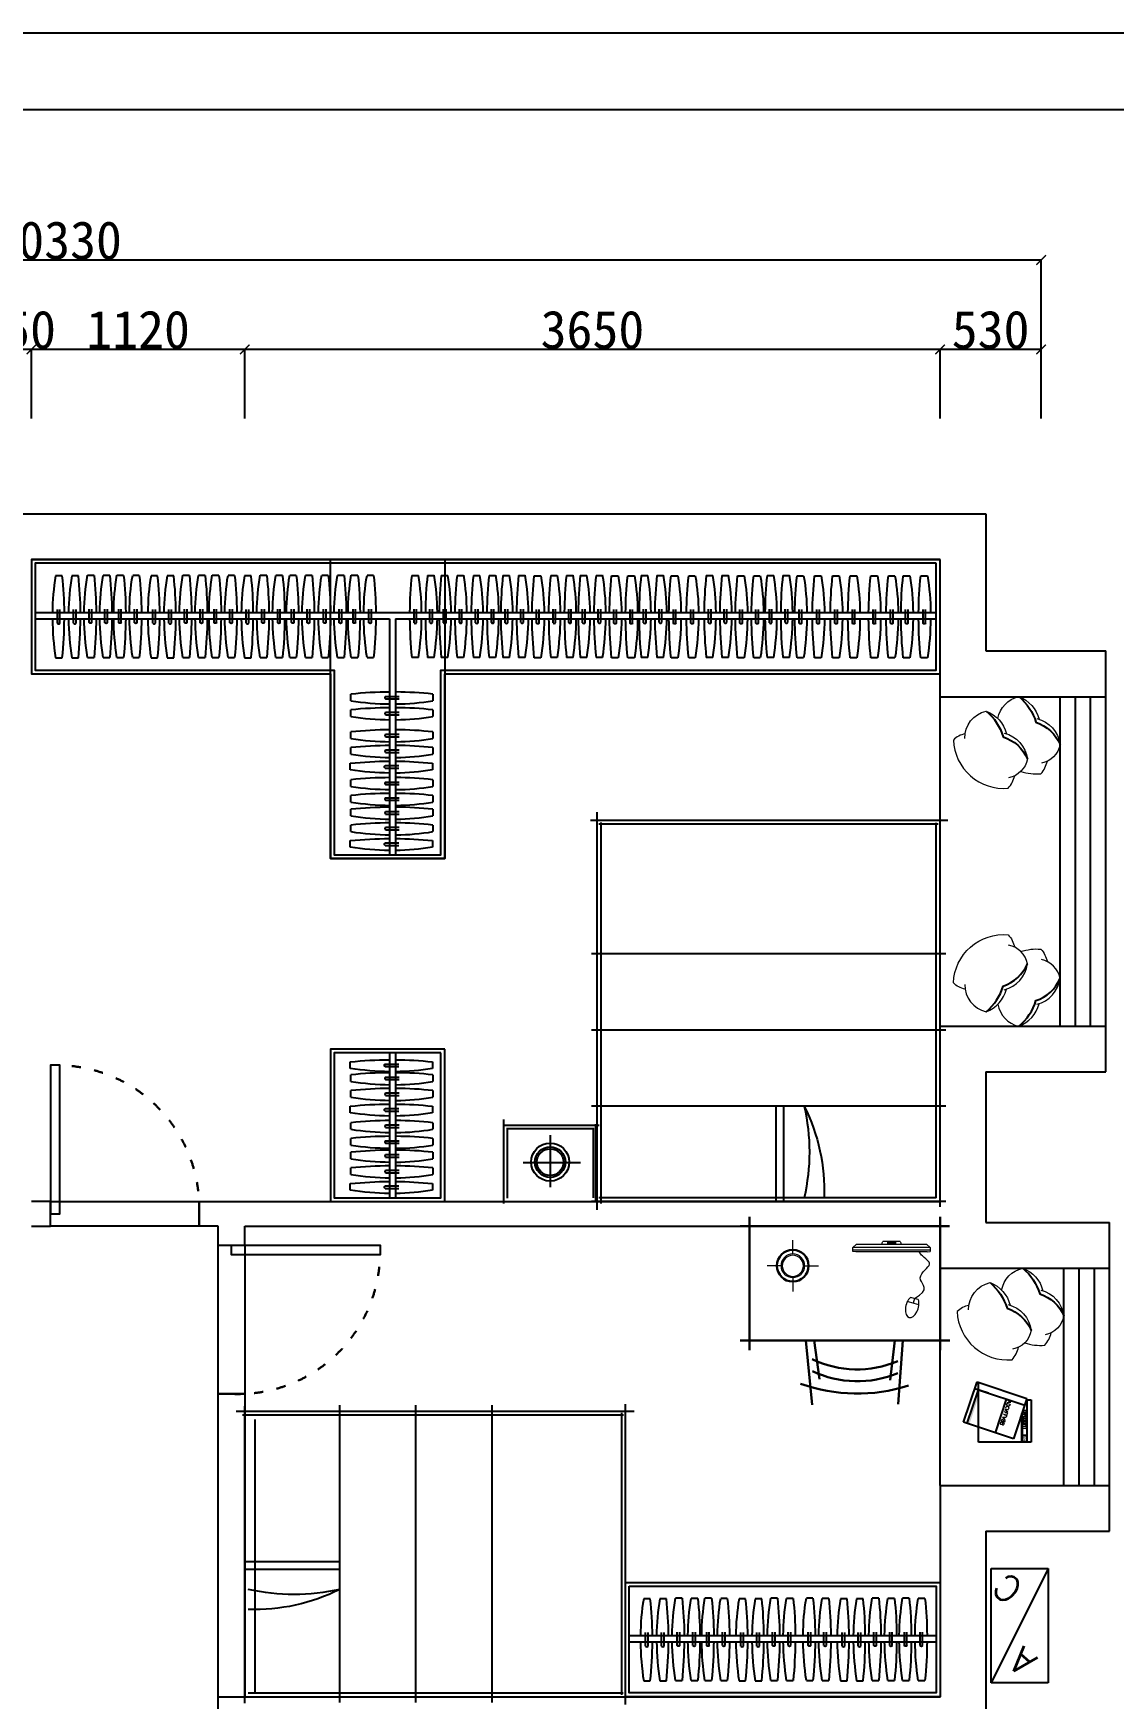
# Model space of a CAD drawing. Header units: millimetres. Extents: x -113526 to 211532, y -79714 to 28306.
# Drawn here: x 179729 to 185401, y -44324 to -35582 of the extents above; entities that cross this region are included whole.
import ezdxf

# ---------------------------------------------------------------- set-up
doc = ezdxf.new("R2010")
doc.units = ezdxf.units.MM
doc.header["$PDMODE"] = 35
doc.linetypes.add('ACAD_ISO03W100', pattern=[30, 12, -18])
doc.linetypes.add('CONTINOUS', pattern=[0])
for name, color, linetype in [('$Longfin_AP_HATCH', 1, 'Continuous'), ('10线框', 8, 'Continuous'), ('F', 8, 'Continuous')]:
    doc.layers.add(name, color=color, linetype=linetype)
for name, color, linetype, lineweight in [('0.15', 3, 'Continuous', 15), ('8', 8, 'Continuous', 5), ('WALL', 160, 'Continuous', 30), ('地面', 155, 'Continuous', 5), ('墙线', 7, 'CONTINOUS', 30), ('家具线', 135, 'Continuous', 18)]:
    doc.layers.add(name, color=color, linetype=linetype, lineweight=lineweight)
doc.styles.get("Standard").update_dxf_attribs({"font": 'txt', "bigfont": 'gbcbig.shx'})
doc.styles.add('标准', font='simhei.ttf')
doc.dimstyles.new('50', dxfattribs={"dimtxt": 120, "dimasz": 50, "dimexe": 1, "dimexo": 1, "dimgap": 1, "dimtad": 1, "dimdec": 0, "dimtxsty": '标准', "dimblk": 'ARCHTICK', "dimcen": 0, "dimdle": 1, "dimclrd": 157, "dimclre": 157, "dimclrt": 40, "dimadec": 0, "dimazin": 0, "dimtfac": 1, "dimtdec": 0, "dimtix": 1, "dimtmove": 2, "dimatfit": 3, "dimldrblk": 'DOT', "dimfxl": 100, "dimarcsym": 0})
doc.dimstyles.new('A3 HBA_80', dxfattribs={"dimscale": 80, "dimtxt": 2, "dimasz": 0.03, "dimexe": 2, "dimexo": 2.5, "dimgap": 0.6, "dimtad": 1, "dimdec": 0, "dimzin": 0, "dimdsep": 46, "dimtxsty": '标准', "dimblk": 'HBA_DIMENSION_TICK', "dimcen": 0, "dimclrd": 1, "dimclre": 1, "dimclrt": 2, "dimadec": 0, "dimazin": 0, "dimtfac": 1, "dimtdec": 0, "dimtix": 1, "dimtmove": 2, "dimatfit": 3, "dimldrblk": 'DOT', "dimfxl": 1, "dimtvp": 1, "dimtolj": 1, "dimtzin": 0, "dimarcsym": 0})

# ---------------------------------------------------------------- blocks, each defined once
blk = doc.blocks.new('图框')
at = {"layer": '10线框', "color": 4}
blk.add_lwpolyline([(320670.1, -86662.1), (301520.2, -86662.1), (301520.2, -100261.8), (320670.1, -100261.8)], close=True, dxfattribs=at)
blk = doc.blocks.new('_ArchTick')
at = {"color": 0, "linetype": 'ByBlock', "const_width": 0.15}
blk.add_lwpolyline([(-0.5, -0.5), (0.5, 0.5)], dxfattribs=at)
blk = doc.blocks.new('*D599')
at = {"color": 157, "lineweight": -2, "ltscale": 200, "transparency": 16777216}
for p, q in [((179569.5, -37240.8), (179519.5, -37240.8)), ((179569.5, -37603.2), (179569.5, -37239.8)), ((179569.5, -37240.8), (179719.5, -37240.8)), ((179719.5, -37603.2), (179719.5, -37239.8)), ((179719.5, -37240.8), (179769.5, -37240.8))]:
    blk.add_line(p, q, dxfattribs=at)
at = {"layer": 'Defpoints', "color": 0, "ltscale": 200, "transparency": 16777216}
for p in [(179719.5, -37240.8), (179569.5, -37604.2), (179719.5, -37604.2)]:
    blk.add_point(p, dxfattribs=at)
at = {"color": 157, "lineweight": -2, "ltscale": 200, "transparency": 16777216, "xscale": 50, "yscale": 50, "zscale": 50}
blk.add_blockref('_ArchTick', (179569.5, -37240.8), dxfattribs=at)
at = {"color": 157, "lineweight": -2, "ltscale": 200, "transparency": 16777216, "xscale": 50, "yscale": 50, "zscale": 50, "rotation": 180}
blk.add_blockref('_ArchTick', (179719.5, -37240.8), dxfattribs=at)
at = {"color": 2, "ltscale": 200, "transparency": 16777216, "insert": (179644.5, -37138.7), "char_height": 200, "attachment_point": 5, "style": '标准'}
blk.add_mtext('150', dxfattribs=at)
blk = doc.blocks.new('_Dot')
at = {"color": 0, "linetype": 'ByBlock', "lineweight": -2}
blk.add_line((-0.5, 0), (-1, 0), dxfattribs=at)
at = {"color": 0, "linetype": 'ByBlock', "const_width": 0.5}
blk.add_lwpolyline([(-0.25, 0, 1), (0.25, 0, 1)], format="xyb", close=True, dxfattribs=at)
blk = doc.blocks.new('DOT')
at = {"color": 0, "linetype": 'ByBlock'}
blk.add_line((-0.35, 0), (-1, 0), dxfattribs=at)
at = {"color": 0, "linetype": 'ByBlock', "const_width": 0.35}
blk.add_lwpolyline([(-0.175, 0, 1), (0.175, 0, 1)], format="xyb", close=True, dxfattribs=at)
blk = doc.blocks.new('*D600')
at = {"color": 157, "lineweight": -2, "ltscale": 200, "transparency": 16777216}
for p, q in [((179718.5, -37240.8), (180840.5, -37240.8)), ((179719.5, -37603.2), (179719.5, -37239.8)), ((180839.5, -37603.2), (180839.5, -37239.8))]:
    blk.add_line(p, q, dxfattribs=at)
at = {"layer": 'Defpoints', "color": 0, "ltscale": 200, "transparency": 16777216}
for p in [(180839.5, -37240.8), (179719.5, -37604.2), (180839.5, -37604.2)]:
    blk.add_point(p, dxfattribs=at)
at = {"color": 157, "lineweight": -2, "ltscale": 200, "transparency": 16777216, "xscale": 50, "yscale": 50, "zscale": 50, "rotation": 180}
blk.add_blockref('_ArchTick', (179719.5, -37240.8), dxfattribs=at)
at = {"color": 157, "lineweight": -2, "ltscale": 200, "transparency": 16777216, "xscale": 50, "yscale": 50, "zscale": 50}
blk.add_blockref('_ArchTick', (180839.5, -37240.8), dxfattribs=at)
at = {"color": 2, "ltscale": 200, "transparency": 16777216, "insert": (180279.5, -37138.7), "char_height": 200, "attachment_point": 5, "style": '标准'}
blk.add_mtext('1120', dxfattribs=at)
blk = doc.blocks.new('*D601')
at = {"color": 157, "lineweight": -2, "ltscale": 200, "transparency": 16777216}
for p, q in [((180838.5, -37240.8), (184490.5, -37240.8)), ((180839.5, -37603.2), (180839.5, -37239.8)), ((184489.5, -37603.2), (184489.5, -37239.8))]:
    blk.add_line(p, q, dxfattribs=at)
at = {"layer": 'Defpoints', "color": 0, "ltscale": 200, "transparency": 16777216}
for p in [(184489.5, -37240.8), (180839.5, -37604.2), (184489.5, -37604.2)]:
    blk.add_point(p, dxfattribs=at)
at = {"color": 157, "lineweight": -2, "ltscale": 200, "transparency": 16777216, "xscale": 50, "yscale": 50, "zscale": 50, "rotation": 180}
blk.add_blockref('_ArchTick', (180839.5, -37240.8), dxfattribs=at)
at = {"color": 157, "lineweight": -2, "ltscale": 200, "transparency": 16777216, "xscale": 50, "yscale": 50, "zscale": 50}
blk.add_blockref('_ArchTick', (184489.5, -37240.8), dxfattribs=at)
at = {"color": 2, "ltscale": 200, "transparency": 16777216, "insert": (182664.5, -37138.7), "char_height": 200, "attachment_point": 5, "style": '标准'}
blk.add_mtext('3650', dxfattribs=at)
blk = doc.blocks.new('*D602')
at = {"color": 157, "lineweight": -2, "ltscale": 200, "transparency": 16777216}
for p, q in [((184488.5, -37240.8), (185020.5, -37240.8)), ((184489.5, -37603.2), (184489.5, -37239.8)), ((185019.5, -37603.2), (185019.5, -37239.8))]:
    blk.add_line(p, q, dxfattribs=at)
at = {"layer": 'Defpoints', "color": 0, "ltscale": 200, "transparency": 16777216}
for p in [(185019.5, -37240.8), (184489.5, -37604.2), (185019.5, -37604.2)]:
    blk.add_point(p, dxfattribs=at)
at = {"color": 157, "lineweight": -2, "ltscale": 200, "transparency": 16777216, "xscale": 50, "yscale": 50, "zscale": 50, "rotation": 180}
blk.add_blockref('_ArchTick', (184489.5, -37240.8), dxfattribs=at)
at = {"color": 157, "lineweight": -2, "ltscale": 200, "transparency": 16777216, "xscale": 50, "yscale": 50, "zscale": 50}
blk.add_blockref('_ArchTick', (185019.5, -37240.8), dxfattribs=at)
at = {"color": 2, "ltscale": 200, "transparency": 16777216, "insert": (184754.5, -37138.7), "char_height": 200, "attachment_point": 5, "style": '标准'}
blk.add_mtext('530', dxfattribs=at)
blk = doc.blocks.new('*D603')
at = {"color": 157, "lineweight": -2, "ltscale": 200, "transparency": 16777216}
for p, q in [((174688.5, -36771.6), (185020.5, -36771.6)), ((174689.5, -37603.2), (174689.5, -36770.6)), ((185019.5, -37603.2), (185019.5, -36770.6))]:
    blk.add_line(p, q, dxfattribs=at)
at = {"layer": 'Defpoints', "color": 0, "ltscale": 200, "transparency": 16777216}
for p in [(185019.5, -36771.6), (174689.5, -37604.2), (185019.5, -37604.2)]:
    blk.add_point(p, dxfattribs=at)
at = {"color": 157, "lineweight": -2, "ltscale": 200, "transparency": 16777216, "xscale": 50, "yscale": 50, "zscale": 50, "rotation": 180}
blk.add_blockref('_ArchTick', (174689.5, -36771.6), dxfattribs=at)
at = {"color": 157, "lineweight": -2, "ltscale": 200, "transparency": 16777216, "xscale": 50, "yscale": 50, "zscale": 50}
blk.add_blockref('_ArchTick', (185019.5, -36771.6), dxfattribs=at)
at = {"color": 2, "ltscale": 200, "transparency": 16777216, "insert": (179854.5, -36669.5), "char_height": 200, "attachment_point": 5, "style": '标准'}
blk.add_mtext('10330', dxfattribs=at)
blk = doc.blocks.new('sadffgdj')
at = {"color": 250, "linetype": 'Continuous'}
for p, q in [((108091.4, -7757.5), (108691.7, -7757.5)), ((108091.4, -8057.4), (108091.4, -7757.5)), ((108691.7, -7757.5), (108691.7, -8057.4)), ((108691.7, -8057.4), (108091.4, -8057.4))]:
    blk.add_line(p, q, dxfattribs=at)
at = {"color": 250, "linetype": 'ByBlock'}
blk.add_line((108691.7, -8057.4), (108091.4, -7757.5), dxfattribs=at)
at = {"color": 250, "linetype": 'Continuous'}
for s, p in [('C', (108597.7, -7933)), ('A', (108220.5, -8005.4))]:
    blk.add_text(s, height=135.5, rotation=48.93217, dxfattribs=at).set_placement(p)
blk = doc.blocks.new('dsfbN')
at = {"color": 8}
blk.add_lwpolyline([(173732475.5, 71137090.8, -0.14773), (173732557.5, 71136951.3, -0.213343), (173732677.8, 71136828.2, -0.178662)], format="xyb", dxfattribs=at)
at = {"layer": '0.15', "color": 4, "linetype": 'ByBlock'}
for points in [[(173732355.2, 71136954, -0.356772), (173732475.5, 71137090.8, -0.249542), (173732574.6, 71136966.9, 9.61688)], [(173732358.1, 71136978.1, 0.165541), (173732295, 71136948.5, 0.425989), (173732568.4, 71136680.5, 0.121523), (173732606.1, 71136744.1, -7.115464)], [(173732564, 71136970.6, -0.306663), (173732677.8, 71136828.2, -0.30633), (173732573.9, 71136735.2, 0.872847)]]:
    blk.add_lwpolyline(points, format="xyb", dxfattribs=at)
blk = doc.blocks.new('DGBAehnrgm')
at = {"color": 8}
blk.add_lwpolyline([(173732475.5, 71137090.8, -0.14773), (173732557.5, 71136951.3, -0.213343), (173732677.8, 71136828.2, -0.178662)], format="xyb", dxfattribs=at)
at = {"layer": '0.15', "color": 4, "linetype": 'ByBlock'}
for points in [[(173732358.9, 71136981.9, -0.302541), (173732475.5, 71137090.8, -0.249542), (173732574.6, 71136966.9)], [(173732564, 71136970.6, -0.306663), (173732677.8, 71136828.2, -0.30633), (173732573.9, 71136735.2, 0.872847)], [(173732463.8, 71136698.6, 0.100993), (173732568.4, 71136680.5, 0.121523), (173732606.1, 71136744.1)]]:
    blk.add_lwpolyline(points, format="xyb", dxfattribs=at)
at = {"layer": '$Longfin_AP_HATCH', "color": 2}
blk.add_blockref('dsfbN', (-175.5, -66.5), dxfattribs=at)
blk = doc.blocks.new('q4yq34')
h = blk.add_hatch()
h.set_pattern_fill('AR-SAND', color=8, scale=0.1, angle=-45, style=0)
h.set_pattern_definition([(352.5, (11138.1767, -104217.2023), (3.34753489, 3.57381349), [0, -3.8608, 0, -4.318, 0, -4.1275]), (322.5, (11138.177, -104217.202), (8.2473285, 1.89010928), [0, -2.0828, 0, -3.4798, 0, -1.3335]), (282.5, (11135.9675, -104214.993), (5.60332312, -5.58299826), [0, -1.27, 0, -4.572, 0, -5.969]), (272.5, (11135.9675, -104214.993), (6.9755078, -3.8228111), [0, -0.635, 0, -2.9972, 0, -3.429])])
h.paths.add_polyline_path([(31271.6, -2113.7), (31241.6, -2113.7), (31241.6, -2133.7), (31271.6, -2133.7)])
at = {"color": 8}
for p, q in [((31008.2, -2330.9), (31080.8, -2112.7)), ((31080.8, -2112.7), (31256.3, -2171.1)), ((31086.6, -2114.6), (31086.6, -2093.7)), ((31086.6, -2093.7), (31271.6, -2093.7)), ((31271.6, -2093.7), (31271.6, -2323.7)), ((31042, -2324.2), (31109.3, -2122.1)), ((31086.6, -2113.7), (31271.6, -2113.7)), ((31144.1, -2133.7), (31271.6, -2133.7)), ((31271.6, -2134.4), (31146.2, -2134.4)), ((31256.3, -2171.1), (31183.7, -2389.3)), ((31241.6, -2113.7), (31241.6, -2133.7)), ((31230.9, -2250.4), (31083.8, -2201.3)), ((31183.7, -2389.3), (31008.2, -2330.9)), ((31205.1, -2324.9), (31010.1, -2324.9)), ((31036.6, -2340.4), (31056.3, -2281.3)), ((31189, -2373.3), (31042, -2324.2)), ((31271.6, -2323.7), (31205.5, -2323.7))]:
    blk.add_line(p, q, dxfattribs=at)
blk.add_solid([(31192.2, -2363.8), (31189, -2373.3), (31073.6, -2324.2), (31070.4, -2333.7)], dxfattribs=at)
at = {"color": 8, "insert": (31093.1, -2181.2), "char_height": 15, "width": 102.736, "attachment_point": 1, "rotation": 342}
blk.add_mtext('ADCVFFVBB', dxfattribs=at)
at = {"color": 8, "insert": (31129.3, -2116.1), "char_height": 12, "width": 3.736, "attachment_point": 1}
blk.add_mtext('TRFGGGYTT', dxfattribs=at)
blk = doc.blocks.new('dsfghgm')
at = {"color": 251}
for p, q in [((50854.2, 16706.3), (50854.2, 14617.5)), ((52634.2, 16642), (50862.4, 16642)), ((52634.2, 16642), (50862.4, 16642)), ((50874.2, 16672.5), (50874.2, 14672.1)), ((50874.2, 16672.5), (50874.2, 14672.1)), ((51794.2, 16662), (51794.2, 16162)), ((51794.2, 16662), (51794.2, 16162)), ((51834.2, 16662), (51834.2, 16162)), ((51834.2, 16662), (51834.2, 16162)), ((52634.2, 16642), (52634.2, 14673.6)), ((52634.2, 16642), (52634.2, 14673.6)), ((52654.2, 16690.6), (52654.2, 14596.6)), ((52684.4, 16162), (50824, 16162)), ((52684.4, 16162), (50824, 16162)), ((52684.4, 15762), (50824, 15762)), ((52684.4, 15762), (50824, 15762)), ((52684.4, 15362), (50824, 15362)), ((52684.4, 15362), (50824, 15362)), ((52694.9, 14662), (50818.7, 14662)), ((52644.7, 14682), (50863.6, 14682)), ((52644.7, 14682), (50863.6, 14682))]:
    blk.add_line(p, q, dxfattribs=at)
at = {"color": 4}
for p, q in [((50854.2, 16706.3), (50854.2, 14617.5)), ((52684.4, 16662), (50824, 16662)), ((52654.2, 16690.6), (52654.2, 14596.6)), ((52694.9, 14662), (50818.7, 14662))]:
    blk.add_line(p, q, dxfattribs=at)
at = {"color": 251}
for centre, radius, start, end in [((50906.9, 16402), 1061, 346.92637, 13.07363), ((51062.6, 16605.3), 983.3, 333.20813, 2.14344)]:
    blk.add_arc(centre, radius, start, end, dxfattribs=at)
blk = doc.blocks.new('dsfgbhdm')
at = {"color": 251}
for p, q in [((56409.7, 18831.9), (55959.9, 18831.9)), ((56396.8, 18825), (55988.9, 18825)), ((56396.8, 18825), (55988.9, 18825)), ((55994.9, 18339.7), (55994.9, 18841.7)), ((55994.9, 18339.7), (55994.9, 18841.7)), ((56376.2, 18811.9), (56008.3, 18811.9)), ((56376.2, 18811.9), (56008.3, 18811.9)), ((56010.9, 18358), (56010.9, 18815.7)), ((56010.9, 18358), (56010.9, 18815.7)), ((56190.9, 18442.6), (56190.9, 18744.8)), ((56319.5, 18586.6), (56046.2, 18586.6)), ((56377.8, 18361.2), (56007.8, 18361.2)), ((56377.8, 18361.2), (56007.8, 18361.2)), ((56405, 18341.2), (55964.6, 18341.2))]:
    blk.add_line(p, q, dxfattribs=at)
at = {"color": 4}
for p, q in [((56409.7, 18831.9), (55959.9, 18831.9)), ((56394.9, 18309.1), (56394.9, 18876.1)), ((56405, 18341.2), (55964.6, 18341.2))]:
    blk.add_line(p, q, dxfattribs=at)
at = {"color": 251}
for radius in [100, 100, 80, 80, 70, 70]:
    blk.add_circle((56188.1, 18585), radius, dxfattribs=at)
blk = doc.blocks.new('hfd')
at = {"layer": 'F', "color": 8}
for p, q in [((-1034314.1, -372042.9), (-1034279.5, -372042.9)), ((-1034231.5, -372042.7), (-1034196.9, -372042.7)), ((-1034304.8, -372225.3), (-1034304.8, -372296.7)), ((-1034291.4, -372225.3), (-1034291.4, -372296.7)), ((-1034222.2, -372225.1), (-1034222.2, -372296.6)), ((-1034208.8, -372225.1), (-1034208.8, -372296.6)), ((-1034279.5, -372473.6), (-1034314.1, -372473.6)), ((-1034196.9, -372473.5), (-1034231.5, -372473.5))]:
    blk.add_line(p, q, dxfattribs=at)
for centre, radius, start, end in [((-1032873.9, -372265.6), 1457.4, 171.20764, 179.3117), ((-1036468.8, -372265.6), 2200.6, 0.45532, 5.80946), ((-1032791.3, -372265.5), 1457.4, 171.20764, 179.3117), ((-1036386.2, -372265.4), 2200.6, 0.45532, 5.80946), ((-1034298.1, -372229.8), 8.08, 33.97742, 146.02258), ((-1034215.5, -372229.6), 8.08, 33.97742, 146.02258), ((-1033097.4, -372268.8), 1233.9, 180.5457, 189.55719), ((-1036129.9, -372268.8), 1861.7, 353.68333, 359.63949), ((-1033014.8, -372268.6), 1233.9, 180.5457, 189.55719), ((-1036047.3, -372268.6), 1861.7, 353.68333, 359.63949)]:
    blk.add_arc(centre, radius, start, end, dxfattribs=at)
blk = doc.blocks.new('drtyjj')
at = {"layer": 'F', "color": 8}
for p, q in [((174031251.3, 70471531.8), (174031251.3, 70471497.2)), ((174031433.7, 70471522.5), (174031505.2, 70471522.5)), ((174031433.7, 70471509.1), (174031505.2, 70471509.1)), ((174031682.1, 70471497.2), (174031682.1, 70471531.8))]:
    blk.add_line(p, q, dxfattribs=at)
for centre, radius, start, end in [((174031474.1, 70470091.6), 1457.4, 90.6883, 98.79236), ((174031474, 70473686.5), 2200.6, 264.19054, 269.54468), ((174031438.2, 70471515.8), 8.08, 123.97742, 236.02258), ((174031477.2, 70470315.1), 1233.9, 80.44281, 89.4543), ((174031477.2, 70473347.6), 1861.7, 270.36051, 276.31667)]:
    blk.add_arc(centre, radius, start, end, dxfattribs=at)
blk = doc.blocks.new('HBA_DIMENSION_TICK')
at = {"color": 0, "linetype": 'ByBlock'}
for p, q in [((-10, 0), (0, 0)), ((0, 0), (10, 0))]:
    blk.add_line(p, q, dxfattribs=at)
at = {"color": 50, "linetype": 'ByBlock'}
blk.add_solid([(-10, -7), (-7, -10), (7, 10), (10, 7)], dxfattribs=at)
blk = doc.blocks.new('*D625')
at = {"color": 157, "lineweight": -2, "transparency": 16777216}
for p, q in [((211372.5, -40344.2), (211281.2, -40344.2)), ((211361.2, -40346.6), (211361.2, -41711.8)), ((210961.2, -41714.2), (211441.2, -41714.2))]:
    blk.add_line(p, q, dxfattribs=at)
at = {"layer": 'Defpoints', "color": 0, "transparency": 16777216}
for p in [(211532.5, -40344.2), (181289.5, -41714.2), (211361.2, -41714.2)]:
    blk.add_point(p, dxfattribs=at)
at = {"color": 157, "lineweight": -2, "transparency": 16777216, "xscale": 2.4, "yscale": 2.4, "zscale": 2.4}
for p, rotation in [((211361.2, -40344.2), 90), ((211361.2, -41714.2), 270)]:
    blk.add_blockref('HBA_DIMENSION_TICK', p, dxfattribs=dict(at, rotation=rotation))
at = {"color": 2, "transparency": 16777216, "insert": (211264.7, -41029.2), "char_height": 96, "attachment_point": 5, "rotation": 90, "style": '标准'}
blk.add_mtext('\\A1;1370', dxfattribs=at)
blk = doc.blocks.new('fgsnghm')
at = {"layer": '8', "color": 8}
for p, q in [((132898.9, -11031.7), (132898.9, -10959.4)), ((132837, -11093.5), (132764.7, -11093.5)), ((132960.7, -11093.6), (133033.1, -11093.7)), ((132898.8, -11155.4), (132898.8, -11227.8))]:
    blk.add_line(p, q, dxfattribs=at)
for radius in [61.9, 55.5]:
    blk.add_circle((132898.9, -11093.6), radius, dxfattribs=at)
at = {"layer": 'WALL', "color": 4}
for p, q in [((133001.3, -10363), (132968, -10701.1)), ((133451.5, -10367.9), (133477.1, -10701.1)), ((132672.1, -10651.1), (132672.1, -11351.1)), ((133672.1, -10651.1), (133672.1, -11351.1)), ((133722.6, -10701.1), (132622.5, -10701.1)), ((133722.2, -11301.1), (132622.1, -11301.1))]:
    blk.add_line(p, q, dxfattribs=at)
at = {"layer": 'WALL', "color": 8}
for p, q in [((133039.4, -10498.4), (133011.8, -10701.1)), ((133410.6, -10492.7), (133433.7, -10701.1))]:
    blk.add_line(p, q, dxfattribs=at)
blk.add_circle((132898.9, -11093.6), 83.1, dxfattribs=at)
at = {"layer": 'WALL', "color": 4}
blk.add_arc((133236.5, -11303.9), 881.3, 72.24157, 109.67508, dxfattribs=at)
at = {"layer": 'WALL', "color": 8}
for centre in [(133237.7, -11035.4), (133237, -11097.8)]:
    blk.add_arc(centre, 548.1, 67.20626, 115.53363, dxfattribs=at)
at = {"layer": '地面', "color": 8}
for p, q in [((133560.8, -10889.1), (133499.7, -10905.4)), ((133557.6, -10916.4), (133516.1, -10927.5)), ((133536.9, -10921.9), (133530.3, -10897.2)), ((133230.2, -11166.4), (133214.5, -11167.8)), ((133619.5, -11175.4), (133214.5, -11175.4)), ((133619.5, -11188.9), (133214.5, -11188.9)), ((133462, -11220.4), (133372, -11220.4)), ((133395.8, -11220.4), (133395.8, -11206.9)), ((133438.3, -11208.4), (133395.8, -11208.4)), ((133438.3, -11210.6), (133395.8, -11210.6)), ((133438.3, -11213.6), (133395.8, -11213.6)), ((133438.3, -11216.7), (133395.8, -11216.7)), ((133438.3, -11218.9), (133395.8, -11218.9)), ((133438.3, -11220.4), (133438.3, -11206.9))]:
    blk.add_line(p, q, dxfattribs=at)
at = {"layer": '地面', "color": 8, "extrusion": (0, 0, -1)}
blk.add_ellipse((133525.3, -10878.8), major_axis=(-15.1, 56.2), ratio=0.57476, start_param=3.83806, end_param=8.728311, dxfattribs=at)
at = {"layer": '地面', "color": 8}
for centre, start_param, end_param in [((133381.9, -11211.2), 0.463299, 1.540111), ((133452.2, -11211.2), 3.172278, 4.24909)]:
    blk.add_ellipse(centre, major_axis=(-9.53, 9.53), ratio=1, start_param=start_param, end_param=end_param, dxfattribs=at)
blk.add_open_spline([(133536.9, -10921.9), (133624.6, -10969), (133522.3, -11025.5), (133647.4, -11106.9), (133597.8, -11122.3), (133567.1, -11158.9), (133561.2, -11166.4)], degree=3, knots=[0, 0, 0, 0, 95.267972, 207.243527, 324.461045, 354.719429, 354.719429, 354.719429, 354.719429], dxfattribs=at)
at = {"layer": '家具线', "color": 8}
for p, q in [((133214.5, -11167.8), (133214.5, -11188.9)), ((133214.5, -11188.9), (133232.5, -11206.9)), ((133603.8, -11166.4), (133230.2, -11166.4)), ((133601.5, -11206.9), (133619.5, -11188.9)), ((133603.8, -11166.4), (133619.5, -11167.8)), ((133619.5, -11188.9), (133619.5, -11167.8)), ((133232.5, -11206.9), (133601.5, -11206.9))]:
    blk.add_line(p, q, dxfattribs=at)
blk = doc.blocks.new('sdgfngmh')
at = {"color": 251}
for p, q in [((56440.5, 17342.3), (54351.7, 17342.3)), ((54396.2, 15801.6), (54396.2, 17377.7)), ((56406.7, 17322.3), (54406.3, 17322.3)), ((56406.7, 17322.3), (54406.3, 17322.3)), ((54416.2, 15851.7), (54416.2, 17332.8)), ((54416.2, 15851.7), (54416.2, 17332.8)), ((55096.2, 15812), (55096.2, 17372.5)), ((55096.2, 15812), (55096.2, 17372.5)), ((55496.2, 15812), (55496.2, 17372.5)), ((55496.2, 15812), (55496.2, 17372.5)), ((55896.2, 15812), (55896.2, 17372.5)), ((55896.2, 15812), (55896.2, 17372.5)), ((56396.2, 16552.3), (55896.2, 16552.3)), ((56396.2, 16552.3), (55896.2, 16552.3)), ((56396.2, 16512.3), (55896.2, 16512.3)), ((56396.2, 16512.3), (55896.2, 16512.3)), ((56424.8, 15842.3), (54330.8, 15842.3)), ((56376.2, 15862.3), (54407.8, 15862.3)), ((56376.2, 15862.3), (54407.8, 15862.3))]:
    blk.add_line(p, q, dxfattribs=at)
at = {"color": 4}
for p, q in [((56440.5, 17342.3), (54351.7, 17342.3)), ((54396.2, 15801.6), (54396.2, 17377.7)), ((56390.9, 17342.3), (55890.9, 17342.3)), ((56394.9, 15809.4), (56394.9, 17367.4)), ((56424.8, 15842.3), (54330.8, 15842.3))]:
    blk.add_line(p, q, dxfattribs=at)
at = {"color": 250}
blk.add_line((56340.4, 15862.3), (56340.4, 17297.5), dxfattribs=at)
at = {"color": 251}
for centre, radius, start, end in [((56136.2, 17439.6), 1061, 256.92637, 283.07363), ((56339.5, 17283.8), 983.3, 243.20815, 272.14343)]:
    blk.add_arc(centre, radius, start, end, dxfattribs=at)

msp = doc.modelspace()

# ---------------------------------------------------------------- linework, layer by layer
at = {"ltscale": 200}
for p, q in [((176899.5, -38104.2), (184729.5, -38104.2)), ((184729.5, -38104.2), (184729.5, -38824.2)), ((179719.5, -38344.2), (184489.5, -38344.2)), ((184489.5, -39064.2), (184489.5, -38344.2)), ((184489.5, -38944.2), (184489.5, -38344.2)), ((184729.5, -38824.2), (185359.5, -38824.2)), ((185359.5, -39064.2), (185359.5, -38824.2)), ((184489.5, -39064.2), (185359.5, -39064.2)), ((184489.5, -41714.2), (184489.5, -40794.2)), ((184489.5, -40794.2), (185359.5, -40794.2)), ((185359.5, -41034.2), (185359.5, -40794.2)), ((184729.5, -41034.2), (184729.5, -41824.2)), ((184729.5, -41034.2), (185359.5, -41034.2)), ((179819.5, -41714.2), (179719.5, -41714.2)), ((179819.5, -41844.2), (179819.5, -41714.2)), ((180599.5, -41844.2), (180599.5, -41714.2)), ((180599.5, -41714.2), (184489.5, -41714.2)), ((179719.5, -41844.2), (179819.5, -41844.2)), ((180699.5, -41844.2), (180599.5, -41844.2)), ((180699.5, -41944.2), (180699.5, -41844.2)), ((180839.5, -41944.2), (180839.5, -41844.2)), ((180839.5, -41844.2), (184489.5, -41844.2)), ((184489.5, -41844.2), (184489.5, -42064.2)), ((184729.5, -41824.2), (185379.5, -41824.2)), ((185379.5, -42064.2), (185379.5, -41824.2)), ((180699.5, -41944.2), (180839.5, -41944.2)), ((184489.5, -42064.2), (185379.5, -42064.2)), ((180699.5, -44554.2), (180699.5, -42724.2)), ((180699.5, -42724.2), (180839.5, -42724.2)), ((180839.5, -42724.2), (180839.5, -44314.2)), ((184489.5, -43204.2), (184489.5, -44314.2)), ((184489.5, -43204.2), (185379.5, -43204.2)), ((185379.5, -43444.2), (185379.5, -43204.2)), ((184729.5, -43444.2), (184729.5, -44404.2)), ((184729.5, -43444.2), (185379.5, -43444.2)), ((180699.5, -44314.2), (184489.5, -44314.2))]:
    msp.add_line(p, q, dxfattribs=at)
at = {"color": 8}
for p, q in [((179739.5, -38623.2, 0), (184469.5, -38623.2, 0)), ((179739.5, -38655.6, 0), (181598.8, -38655.6, 0)), ((181598.8, -38655.6, 0), (181598.8, -39893.9)), ((181631.2, -38655.6, 0), (184469.5, -38655.6, 0)), ((181631.2, -38655.6, 0), (181631.2, -39893.9)), ((181598.8, -40934.2, 0), (181598.8, -41694.2)), ((181631.2, -40934.2, 0), (181631.2, -41694.2)), ((182858.1, -43993.2, 0), (184469.5, -43993.2, 0)), ((182858.1, -44025.6, 0), (184469.5, -44025.6, 0))]:
    msp.add_line(p, q, dxfattribs=at)
at = {"color": 8, "ltscale": 200}
for p, q in [((184489.5, -40794.2), (184489.5, -39064.2)), ((185199.5, -40794.2), (185199.5, -39064.2)), ((185279.5, -40794.2), (185279.5, -39064.2)), ((184489.5, -43204.2), (184489.5, -42064.2)), ((185219.5, -43204.2), (185219.5, -42064.2)), ((185299.5, -43204.2), (185299.5, -42064.2))]:
    msp.add_line(p, q, dxfattribs=at)
at = {"color": 4, "ltscale": 200}
for p, q in [((185119.5, -40794.2), (185119.5, -39064.2)), ((185359.5, -40794.2), (185359.5, -39064.2)), ((185139.5, -43204.2), (185139.5, -42064.2)), ((185379.5, -43204.2), (185379.5, -42064.2))]:
    msp.add_line(p, q, dxfattribs=at)
at = {"color": 4}
for points in [[(184489.5, -38344.2), (184439.5, -38344.2), (179719.5, -38344.2), (179719.5, -38944.2), (181289.5, -38944.2), (181289.5, -39913.9), (181889.5, -39913.9), (181889.5, -38944.2), (184489.5, -38944.2)], [(179819.5, -41779.2), (179869.5, -41779.2), (179869.5, -40999.2), (179819.5, -40999.2)], [(181889.5, -40914.2), (181289.5, -40914.2), (181289.5, -41714.2), (181889.5, -41714.2)], [(180769.5, -41944.2), (181549.5, -41944.2), (181549.5, -41994.2), (180769.5, -41994.2)], [(182838.1, -43714.2), (184489.5, -43714.2), (184489.5, -44314.2), (182838.1, -44314.2)]]:
    msp.add_lwpolyline(points, close=True, dxfattribs=at)
at = {"color": 8}
for points in [[(184469.5, -38364.2), (184439.5, -38364.2), (179739.5, -38364.2), (179739.5, -38924.2), (181309.5, -38924.2), (181309.5, -39893.9), (181869.5, -39893.9), (181869.5, -38924.2), (184469.5, -38924.2)], [(181869.5, -40934.2), (181309.5, -40934.2), (181309.5, -41694.2), (181869.5, -41694.2)], [(182858.1, -43734.2), (184469.5, -43734.2), (184469.5, -44294.2), (182858.1, -44294.2)]]:
    msp.add_lwpolyline(points, close=True, dxfattribs=at)
at = {"color": 2}
msp.add_lwpolyline([(181889.5, -39913.9), (181289.5, -39913.9), (181289.5, -38344.2), (181889.5, -38344.2)], close=True, dxfattribs=at)
at = {"color": 8, "ltscale": 200}
for points in [[(180599.5, -41714.2), (180599.5, -41844.2), (179819.5, -41844.2), (179819.5, -41714.2)], [(180839.5, -41944.2), (180839.5, -42724.2), (180699.5, -42724.2), (180699.5, -41944.2)]]:
    msp.add_lwpolyline(points, close=True, dxfattribs=at)
at = {"layer": '10线框'}
msp.add_line((192106.9, -35984), (169591.8, -35984), dxfattribs=at)
at = {"layer": '墙线', "color": 250, "linetype": 'ACAD_ISO03W100', "ltscale": 4}
for centre, radius, start, end in [((179852.5, -41746.7), 747.7, 357.50874, 88.69823), ((180804.5, -41979.8), 745.1, 267.30776, 358.89921)]:
    msp.add_arc(centre, radius, start, end, dxfattribs=at)

# ---------------------------------------------------------------- block references
at = {"layer": '$Longfin_AP_HATCH', "color": 2}
for p, rotation in [((-169342474.7, -80685991.9), 3.173888100992349), ((-169342454.7, -80688991.9), 3.173888100948374)]:
    msp.add_blockref('DGBAehnrgm', p, dxfattribs=dict(at, rotation=rotation))
at = {"layer": '$Longfin_AP_HATCH', "color": 2, "xscale": -1, "rotation": 176.8261118990078}
msp.add_blockref('DGBAehnrgm', (-169342474.7, 80606133.6), dxfattribs=at)
at = {"xscale": 1.238710232719313, "yscale": 1.238710232704761, "zscale": 1.238710232707264}
msp.add_blockref('图框', (-204507.4, 71767.2), dxfattribs=at)
at = {"rotation": 90}
for p in [(70651378.6, -174070112.1, 0), (70651463.3, -174070112.1, 0), (70651879.2, -174070112.1, 0), (70651963.9, -174070112.1, 0), (70652370.1, -174070112.1, 0), (70654465.3, -174075482.1, 0), (70654550, -174075482.1, 0), (70654965.9, -174075482.1, 0), (70655050.6, -174075482.1, 0), (70655498, -174075482.1, 0), (70655582.7, -174075482.1, 0)]:
    msp.add_blockref('drtyjj', p, dxfattribs=at)
at = {"color": 7, "xscale": -1, "rotation": 180}
for p in [(1214327.6, -410900.9, 0), (1214482.7, -410900.9, 0), (1214828.1, -410900.9, 0), (1214983.3, -410900.9, 0), (1215234.4, -410900.9, 0), (1215389.6, -410900.9, 0), (1215557.6, -410900.9, 0), (1215712.7, -410900.9, 0), (1217414.3, -416270.9, 0), (1217569.4, -416270.9, 0), (1217914.9, -416270.9, 0), (1218101.5, -416270.9, 0), (1218447, -416270.9, 0), (1218606.6, -416270.9, 0)]:
    msp.add_blockref('hfd', p, dxfattribs=at)
at = {"color": 7}
for p, rotation in [((-852480.7, -410900.9, 0), 180), ((-852325.6, -410900.9, 0), 180), ((-852157.6, -410900.9, 0), 180), ((-852002.4, -410900.9, 0), 180), ((-851751.3, -410900.9, 0), 180), ((-851596.1, -410900.9, 0), 180), ((-851276.5, -410900.9, 0), 180), ((-850935.1, -410900.9, 0), 180), ((-850615.5, -410900.9, 0), 180), ((-190646.6, 995146, 0), 90), ((-190646.6, 994947.8, 0), 90), ((-190646.6, 994696.6, 0), 90), ((-190646.6, 994541.5, 0), 90), ((-190646.6, 993147.6, 0), 90), ((-190646.6, 992896.4, 0), 90), ((-190646.6, 992741.3, 0), 90)]:
    msp.add_blockref('hfd', p, dxfattribs=dict(at, rotation=rotation))
at = {"xscale": -1}
for p, rotation in [((-70289138.1, -174070112.1, 0), 270), ((-70288731.8, -174070112.1, 0), 270), ((-70288647.2, -174070112.1, 0), 270), ((-70288419.7, -174070112.1, 0), 270), ((-70288327.5, -174070112.1, 0), 270), ((-70288070.8, -174070112.1, 0), 270), ((-70287986.2, -174070112.1, 0), 270), ((-70287758.7, -174070112.1, 0), 270), ((-70287666.5, -174070112.1, 0), 270), ((-70287572.2, -174070112.1, 0), 270), ((-70287480, -174070112.1, 0), 270), ((-70287371.5, -174070112.1, 0), 270), ((-70287279.3, -174070112.1, 0), 270), ((-70287201.4, -174070112.1, 0), 270), ((-70287109.3, -174070112.1, 0), 270), ((-173849857.8, 70432083.5, 0), 180), ((-173849857.8, 70431677.2, 0), 180), ((-173849857.8, 70430516.1, 0), 180), ((-173849857.8, 70430283.3, 0), 180), ((-173849857.8, 70429877, 0), 180)]:
    msp.add_blockref('drtyjj', p, dxfattribs=dict(at, rotation=rotation))
at = {"color": 2, "xscale": -1, "rotation": 180}
for name, p in [('dsfghgm', (131835.3, -25052.1)), ('fgsnghm', (50817.4, -53145.2))]:
    msp.add_blockref(name, p, dxfattribs=at)
at = {"color": 2}
for name, p, rotation in [('dsfgbhdm', (163857.6, 14680.7), 270), ('sadffgdj', (176999.9, -152332.7), 90)]:
    msp.add_blockref(name, p, dxfattribs=dict(at, rotation=rotation))
at = {"xscale": 1.200000000011642, "yscale": 1.199999999982538, "zscale": 1.199999999997087, "rotation": 270}
msp.add_blockref('q4yq34', (187480.3, -5451.8), dxfattribs=at)
at = {"color": 2, "xscale": -1}
msp.add_blockref('sdgfngmh', (237234.4, -60156.4), dxfattribs=at)

# ---------------------------------------------------------------- dimensions: what is measured, and where the dimension line sits
at = {"ltscale": 200}
for base, p1, p2, picture, middle in [((185019.5, -36771.6), (174689.5, -37604.2), (185019.5, -37604.2), '*D603', (179854.5, -36669.5)), ((179719.5, -37240.8), (179569.5, -37604.2), (179719.5, -37604.2), '*D599', (179644.5, -37138.7)), ((180839.5, -37240.8), (179719.5, -37604.2), (180839.5, -37604.2), '*D600', (180279.5, -37138.7)), ((184489.5, -37240.8), (180839.5, -37604.2), (184489.5, -37604.2), '*D601', (182664.5, -37138.7)), ((185019.5, -37240.8), (184489.5, -37604.2), (185019.5, -37604.2), '*D602', (184754.5, -37138.7))]:
    dim = msp.add_linear_dim(base=base, p1=p1, p2=p2, angle=180, dimstyle='50', override={"dimtxt": 200, "dimclrt": 2, "dimldrblk": 'DOT'}, dxfattribs=at)
    dim.commit()
    dim.dimension.update_dxf_attribs({"geometry": picture, "text_midpoint": middle})
at = {"color": 2}
dim = msp.add_linear_dim(base=(211361.2, -41714.2), p1=(211532.5, -40344.2), p2=(181289.5, -41714.2), angle=90, dimstyle='A3 HBA_80', override={"dimtxt": 1.2, "dimexe": 1, "dimexo": 2, "dimclrd": 157, "dimclre": 157, "dimfxl": 5, "dimfxlon": 1}, dxfattribs=at)
dim.commit()
dim.dimension.update_dxf_attribs({"geometry": '*D625', "text_midpoint": (211264.7, -41029.2)})

doc.saveas('drawing.dxf')
